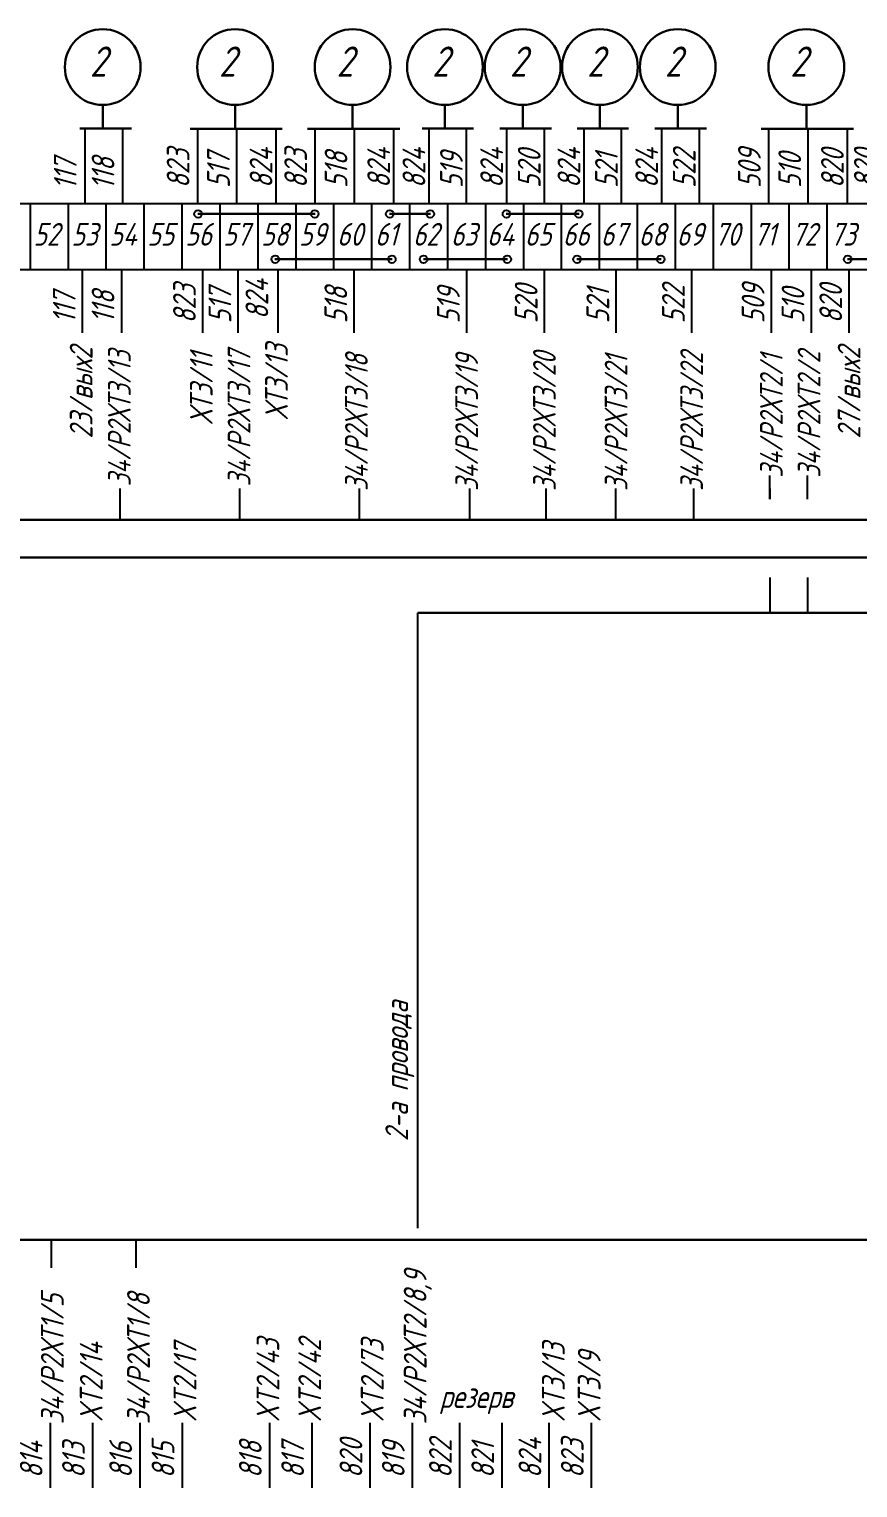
# Model space of a CAD drawing. Header units: millimetres. Extents: x 541 to 3142, y -35 to 600.
# Drawn here: x 2674.6 to 2784, y 241.6 to 434 of the extents above; entities that cross this region are included whole.
import ezdxf

# ---------------------------------------------------------------- set-up
doc = ezdxf.new("R2010")
doc.units = ezdxf.units.MM
doc.styles.add('ROMANC', font='GOST_A.TTF', dxfattribs={"oblique": 15, "height": 3})
doc.styles.get("Standard").update_dxf_attribs({"font": 'GOST_A.TTF', "width": 0.8, "oblique": 15, "height": 3})

msp = doc.modelspace()

# ---------------------------------------------------------------- linework, layer by layer
at = {"color": 7, "lineweight": 30}
for p, q in [((2684.3524, 420.871, -124.479), (2684.3524, 423.9846, -124.479)), ((2701.8142, 420.871, -124.479), (2701.8142, 423.9846, -124.479)), ((2717.3285, 420.871, -124.479), (2717.3285, 423.9846, -124.479)), ((2729.5078, 420.871, -124.479), (2729.5078, 423.9846, -124.479)), ((2739.7687, 420.871, -124.479), (2739.7687, 423.9846, -124.479)), ((2749.9611, 420.871, -124.479), (2749.9611, 423.9846, -124.479)), ((2760.222, 420.871, -124.479), (2760.222, 423.9846, -124.479)), ((2777.1985, 420.871, -124.479), (2777.1985, 423.9846, -124.479)), ((2681.3399, 420.871), (2688.1394, 420.871)), ((2695.8715, 420.8389), (2708.0523, 420.8389)), ((2711.3858, 420.8389), (2723.5666, 420.8389)), ((2726.4953, 420.871), (2733.2948, 420.871)), ((2736.7561, 420.871), (2743.5557, 420.871)), ((2746.9486, 420.871), (2753.7481, 420.871)), ((2757.2095, 420.871), (2764.009, 420.871)), ((2771.2558, 420.8389), (2783.4366, 420.8389)), ((2696.9003, 409.6158), (2712.3686, 409.6158)), ((2696.9003, 409.6158), (2712.3686, 409.6158)), ((2696.9003, 409.6158), (2712.3686, 409.6158)), ((2722.1964, 409.6158), (2727.6247, 409.6158)), ((2737.596, 409.6158), (2747.2021, 409.6158)), ((2707.0857, 403.6375), (2722.554, 403.6375)), ((2726.6649, 403.6375), (2737.784, 403.6375)), ((2746.9127, 403.6375), (2758.0318, 403.6375)), ((2782.6235, 403.6375), (2788.1936, 403.6375)), ((2656.6437, 369.2545), (2935.6435, 369.2545)), ((2436.2919, 364.2816), (2932.9409, 364.2816)), ((2725.9141, 357.0025), (2930.938, 357.0025)), ((2657.986, 274.3072), (2927.9379, 274.3072))]:
    msp.add_line(p, q, dxfattribs=at)
at = {"color": 7}
for p, q in [((2682.0572, 410.9871, -124.479), (2682.0572, 420.871, -124.479)), ((2687.0142, 410.9871, -124.479), (2687.0142, 420.871, -124.479)), ((2696.3966, 420.8389), (2695.8715, 420.8389)), ((2696.8834, 410.9871, -124.479), (2696.8834, 420.871, -124.479)), ((2696.8834, 420.871, -124.479), (2707.2504, 420.871, -124.479)), ((2702.0666, 410.9871, -124.479), (2702.0666, 420.871, -124.479)), ((2707.2504, 410.9871, -124.479), (2707.2504, 420.871, -124.479)), ((2711.9108, 420.8389), (2711.3858, 420.8389)), ((2712.3977, 410.9871, -124.479), (2712.3977, 420.871, -124.479)), ((2712.3977, 420.871, -124.479), (2722.7647, 420.871, -124.479)), ((2717.5808, 410.9871, -124.479), (2717.5808, 420.871, -124.479)), ((2722.7647, 410.9871, -124.479), (2722.7647, 420.871, -124.479)), ((2727.4152, 410.9871, -124.479), (2727.4152, 420.871, -124.479)), ((2732.3658, 410.9871, -124.479), (2732.3658, 420.871, -124.479)), ((2737.6761, 410.9871, -124.479), (2737.6761, 420.871, -124.479)), ((2742.6267, 410.9871, -124.479), (2742.6267, 420.871, -124.479)), ((2747.8686, 410.9871, -124.479), (2747.8686, 420.871, -124.479)), ((2752.8192, 410.9871, -124.479), (2752.8192, 420.871, -124.479)), ((2758.1295, 410.9871, -124.479), (2758.1295, 420.871, -124.479)), ((2763.0801, 410.9871, -124.479), (2763.0801, 420.871, -124.479)), ((2771.7808, 420.8389), (2771.2558, 420.8389)), ((2772.2677, 410.9871, -124.479), (2772.2677, 420.871, -124.479)), ((2772.2677, 420.871, -124.479), (2782.6347, 420.871, -124.479)), ((2777.4509, 410.9871, -124.479), (2777.4509, 420.871, -124.479)), ((2782.6347, 410.9871, -124.479), (2782.6347, 420.871, -124.479)), ((2539.382, 410.9871, -124.479), (2677.8404, 410.9871, -124.479)), ((2674.7711, 410.9871, -124.479), (2674.7711, 402.2371, -124.479)), ((2677.8404, 410.9871, -124.479), (2895.0633, 410.9871, -124.479)), ((2679.7778, 410.9871, -124.479), (2679.7778, 402.2371, -124.479)), ((2684.7844, 410.9871, -124.479), (2684.7844, 402.2371, -124.479)), ((2689.791, 410.9871, -124.479), (2689.791, 402.2371, -124.479)), ((2694.7977, 410.9871, -124.479), (2694.7977, 402.2371, -124.479)), ((2699.8043, 410.9871, -124.479), (2699.8043, 402.2371, -124.479)), ((2704.811, 410.9871, -124.479), (2704.811, 402.2371, -124.479)), ((2709.8176, 410.9871, -124.479), (2709.8176, 402.2371, -124.479)), ((2714.8243, 410.9871, -124.479), (2714.8243, 402.2371, -124.479)), ((2719.8309, 410.9871, -124.479), (2719.8309, 402.2371, -124.479)), ((2724.8375, 410.9871, -124.479), (2724.8375, 402.2371, -124.479)), ((2729.8442, 410.9871, -124.479), (2729.8442, 402.2371, -124.479)), ((2734.8508, 410.9871, -124.479), (2734.8508, 402.2371, -124.479)), ((2739.8575, 410.9871, -124.479), (2739.8575, 402.2371, -124.479)), ((2744.8641, 410.9871, -124.479), (2744.8641, 402.2371, -124.479)), ((2749.8707, 410.9871, -124.479), (2749.8707, 402.2371, -124.479)), ((2754.8774, 410.9871, -124.479), (2754.8774, 402.2371, -124.479)), ((2759.884, 410.9871, -124.479), (2759.884, 402.2371, -124.479)), ((2764.8907, 410.9871, -124.479), (2764.8907, 402.2371, -124.479)), ((2769.8973, 410.9871, -124.479), (2769.8973, 402.2371, -124.479)), ((2774.9039, 410.9871, -124.479), (2774.9039, 402.2371, -124.479)), ((2779.9106, 410.9871, -124.479), (2779.9106, 402.2371, -124.479)), ((2895.0633, 402.2371, -124.479), (2419.5051, 402.2371, -124.479)), ((2681.7033, 393.9493, -124.479), (2681.7033, 402.3059, -124.479)), ((2686.8864, 393.9493, -124.479), (2686.8864, 402.3059, -124.479)), ((2697.5597, 393.9493, -124.479), (2697.5597, 402.3059, -124.479)), ((2702.2379, 393.9493, -124.479), (2702.2379, 402.3059, -124.479)), ((2707.4843, 393.9493, -124.479), (2707.4843, 402.3059, -124.479)), ((2717.5367, 393.9493, -124.479), (2717.5367, 402.3059, -124.479)), ((2732.3885, 393.9493, -124.479), (2732.3885, 402.3059, -124.479)), ((2742.6494, 393.9493, -124.479), (2742.6494, 402.3059, -124.479)), ((2752.1052, 393.9493, -124.479), (2752.1052, 402.3059, -124.479)), ((2762.075, 393.9493, -124.479), (2762.075, 402.3059, -124.479)), ((2772.593, 393.9493, -124.479), (2772.593, 402.3059, -124.479)), ((2777.8608, 393.9493, -124.479), (2777.8608, 402.3059, -124.479)), ((2782.8396, 393.9493, -124.479), (2782.8396, 402.3059, -124.479)), ((2686.6098, 373.401), (2686.6098, 369.2545)), ((2702.4057, 373.401), (2702.4057, 369.2545)), ((2718.2015, 373.401), (2718.2015, 369.2545)), ((2732.7532, 373.401), (2732.7532, 369.2545)), ((2742.8237, 373.401), (2742.8237, 369.2545)), ((2751.999, 373.401), (2751.999, 369.2545)), ((2762.2932, 373.401), (2762.2932, 369.2545)), ((2772.3637, 373.401), (2772.3637, 371.9978)), ((2677.6, 270.5929), (2677.6, 274.3072)), ((2688.7513, 270.5929), (2688.7513, 274.3072)), ((2677.4685, 241.5852), (2677.4685, 250.1596)), ((2683.0546, 241.5852), (2683.0546, 250.1596)), ((2689.2783, 241.5852), (2689.2783, 250.1596)), ((2694.8645, 241.5852), (2694.8645, 250.1596)), ((2706.3839, 241.5852), (2706.3839, 250.1596)), ((2711.9701, 241.5852), (2711.9701, 250.1596)), ((2719.6586, 241.5852), (2719.6586, 250.1596)), ((2725.2448, 241.5852), (2725.2448, 250.1596)), ((2731.4685, 241.5852), (2731.4685, 250.1596)), ((2737.0546, 241.5852), (2737.0546, 250.1596)), ((2743.2783, 241.5852), (2743.2783, 250.1596)), ((2748.8645, 241.5852), (2748.8645, 250.1596))]:
    msp.add_line(p, q, dxfattribs=at)
at = {"color": 250}
for p, q in [((2772.3637, 371.9978), (2772.3637, 375.1093)), ((2777.3406, 371.9978), (2777.3406, 375.1093)), ((2772.3637, 361.6477), (2772.3637, 357.0025)), ((2777.3406, 361.6477), (2777.3406, 357.0025)), ((2725.9141, 275.8515), (2725.9141, 357.0025))]:
    msp.add_line(p, q, dxfattribs=at)
at = {"color": 7, "lineweight": 30}
for centre in [(2684.3524, 428.9846, -124.479), (2701.8142, 428.9846, -124.479), (2717.3285, 428.9846, -124.479), (2729.5078, 428.9846, -124.479), (2739.7687, 428.9846, -124.479), (2749.9611, 428.9846, -124.479), (2760.222, 428.9846, -124.479), (2777.1985, 428.9846, -124.479)]:
    msp.add_circle(centre, 5, dxfattribs=at)
at = {"color": 7}
for centre in [(2696.9281, 409.6158), (2696.9281, 409.6158), (2696.9281, 409.6158), (2712.3224, 409.6158), (2712.3224, 409.6158), (2712.3224, 409.6158), (2722.2242, 409.6158), (2727.5786, 409.6158), (2737.6238, 409.6158), (2747.1559, 409.6158), (2707.1135, 403.6375), (2722.5078, 403.6375), (2726.6927, 403.6375), (2737.7378, 403.6375), (2746.9405, 403.6375), (2757.9856, 403.6375), (2782.6513, 403.6375)]:
    msp.add_circle(centre, 0.497, dxfattribs=at)

# ---------------------------------------------------------------- texts
at = {"color": 7, "linetype": 'Continuous', "style": 'ROMANC', "oblique": 15}
for p in [(2682.6564, 427.7047, -124.479), (2699.6888, 427.7047, -124.479), (2715.2031, 427.7047, -124.479), (2727.8118, 427.7047, -124.479), (2738.0726, 427.7047, -124.479), (2748.2651, 427.7047, -124.479), (2758.526, 427.7047, -124.479), (2775.0731, 427.7047, -124.479)]:
    msp.add_text('2', height=4, dxfattribs=at).set_placement(p)
at = {"color": 7, "oblique": 15}
for s, p in [('117', (2680.9085, 412.8268, -124.479)), ('118', (2685.8997, 412.8268, -124.479)), ('823', (2695.7978, 413.0164, -124.479)), ('517', (2701.1277, 413.0164, -124.479)), ('824', (2706.7516, 413.0164, -124.479)), ('823', (2711.312, 413.0164, -124.479)), ('518', (2716.6419, 413.0164, -124.479)), ('824', (2722.2658, 413.0164, -124.479)), ('824', (2726.9164, 413.0164, -124.479)), ('519', (2731.867, 413.0164, -124.479)), ('824', (2737.1773, 413.0164, -124.479)), ('520', (2742.1279, 413.0164, -124.479)), ('824', (2747.3698, 413.0164, -124.479)), ('521', (2752.3203, 413.0164, -124.479)), ('824', (2757.6306, 413.0164, -124.479)), ('522', (2762.5812, 413.0164, -124.479)), ('509', (2771.1821, 413.0164, -124.479)), ('510', (2776.512, 413.0164, -124.479)), ('820', (2782.1359, 413.0164, -124.479)), ('820', (2786.4772, 413.0164, -124.479)), ('823', (2696.6372, 395.1731, -124.479)), ('517', (2701.3154, 395.1731, -124.479)), ('824', (2706.1969, 395.7205, -124.479)), ('518', (2716.6142, 395.1731, -124.479)), ('519', (2731.466, 395.1731, -124.479)), ('520', (2741.7269, 395.1731, -124.479)), ('521', (2751.1827, 395.1731, -124.479)), ('522', (2761.1524, 395.1731, -124.479)), ('509', (2771.6705, 395.1731, -124.479)), ('820', (2781.9171, 395.1731, -124.479)), ('117', (2680.7807, 395.1731, -124.479)), ('118', (2685.8997, 395.226, -124.479)), ('510', (2776.9383, 395.1731, -124.479)), ('23/вых2', (2683.006, 379.9808, -248.958)), ('ХТ3/13', (2708.7871, 382.5063, -248.958)), ('27/вых2', (2784.3396, 379.9808, -248.958)), ('ХТ3/11', (2698.8625, 381.8749, -248.958)), ('34/Р2ХТ2/8,9', (2727.0805, 249.9713, -248.958)), ('34/Р2ХТ1/5', (2679.2063, 249.9713, -248.958)), ('34/Р2ХТ1/8', (2690.5762, 249.9713, -248.958)), ('XT2/43', (2707.6591, 250.2579, -124.479)), ('XT2/42', (2713.1729, 250.2579, -124.479)), ('XT2/14', (2684.3405, 250.2579, -124.479)), ('XT2/17', (2696.7179, 250.2579, -124.479)), ('XT2/73', (2721.4204, 250.2579, -124.479)), ('XT3/13', (2745.3192, 250.2579, -124.479)), ('XT3/9', (2750.0453, 250.2579, -124.479)), ('815', (2693.8105, 242.8559, -124.479)), ('820', (2718.6046, 242.8559, -124.479)), ('822', (2730.4144, 242.8559, -124.479)), ('824', (2742.2243, 242.8559, -124.479)), ('823', (2747.8105, 242.8559, -124.479)), ('814', (2676.4144, 242.8559, -124.479)), ('813', (2682.0006, 242.8559, -124.479)), ('816', (2688.2243, 242.8559, -124.479)), ('818', (2705.3299, 242.8559, -124.479)), ('817', (2710.9161, 242.8559, -124.479)), ('819', (2724.1907, 242.8559, -124.479)), ('821', (2736.0006, 242.8559, -124.479))]:
    msp.add_text(s, height=3, rotation=90, dxfattribs=at).set_placement(p)
for s, p in [('52', (2675.2171, 405.4266, -124.479)), ('53', (2680.2237, 405.4266, -124.479)), ('54', (2685.2303, 405.4266, -124.479)), ('55', (2690.237, 405.4266, -124.479)), ('56', (2695.2436, 405.4266, -124.479)), ('57', (2700.2503, 405.4266, -124.479)), ('58', (2705.2569, 405.4266, -124.479)), ('59', (2710.2635, 405.4266, -124.479)), ('60', (2715.2702, 405.4266, -124.479)), ('61', (2720.2768, 405.4266, -124.479)), ('62', (2725.2835, 405.4266, -124.479)), ('63', (2730.2901, 405.4266, -124.479)), ('64', (2735.0474, 405.4266, -124.479)), ('65', (2740.054, 405.4266, -124.479)), ('66', (2745.0606, 405.4266, -124.479)), ('67', (2750.0673, 405.4266, -124.479)), ('68', (2755.0739, 405.4266, -124.479)), ('69', (2760.0806, 405.4266, -124.479)), ('70', (2765.0872, 405.4266, -124.479)), ('71', (2770.2497, 405.4266, -124.479)), ('72', (2775.2564, 405.4266, -124.479)), ('73', (2780.3565, 405.4266, -124.479))]:
    msp.add_text(s, height=3, dxfattribs=at).set_placement(p)
at = {"color": 7, "oblique": 15, "width": 0.95}
for s, p in [('34/Р2ХТ3/13', (2688.0494, 373.6787, -248.958)), ('34/Р2ХТ3/17', (2703.8452, 373.6787, -248.958)), ('34/Р2ХТ3/18', (2719.3252, 373.0791, -248.958)), ('34/Р2ХТ3/19', (2733.8769, 373.0791, -248.958)), ('34/Р2ХТ3/20', (2744.1378, 373.0791, -248.958)), ('34/Р2ХТ3/21', (2753.5936, 373.0791, -248.958)), ('34/Р2ХТ3/22', (2763.5633, 373.0791, -248.958)), ('34/Р2ХТ2/1', (2774.0814, 374.827, -248.958)), ('34/Р2ХТ2/2', (2779.0583, 374.827, -248.958))]:
    msp.add_text(s, height=3, rotation=90, dxfattribs=at).set_placement(p)
at = {"color": 7, "linetype": 'Continuous', "oblique": 15}
msp.add_text('2-а провода', height=3, rotation=90, dxfattribs=at).set_placement((2724.6496, 287.3144, -124.479))
msp.add_text('резерв', height=3, dxfattribs=at).set_placement((2728.8292, 252.1252, -124.479))

doc.saveas('drawing.dxf')
